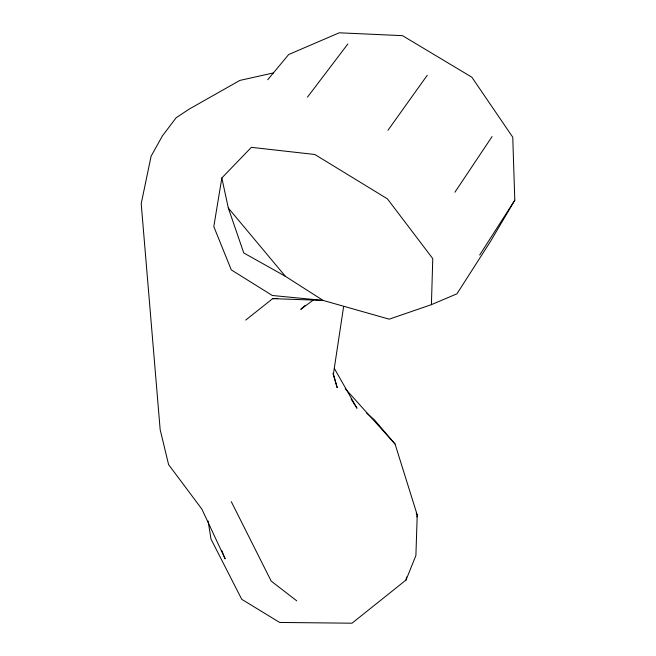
<?xml version="1.0" encoding="UTF-8"?>
<svg xmlns="http://www.w3.org/2000/svg" width="656" height="656" viewBox="0 0 656 656"><rect width="100%" height="100%" fill="white"/><g stroke="black" fill="none" stroke-linecap="round" stroke-linejoin="round"><path stroke-width="0.98" d="M431.41 304.655L432.771 258.62L387.417 198.85L314.831 154.488L251.371 147.338L221.835 177.973L213.799 226.591L231.289 269.887L272.314 295.487L323.08 300.415L389.221 319.177L431.41 304.655L456.961 293.806L490.778 240.949L514.796 200.219L512.754 137.202L471.844 77.203L402.513 35.662L339.234 32.8L288.665 54.53L267.73 79.761M343.646 306.442L333.412 374.084L337.209 387.729L332.945 373.321M208.1 520.987L210.994 539.068L241.736 599.313L279.653 622.446L351.993 623.2L406.039 580.027L406.556 577.026M416.88 516.928L417.224 514.927L395.06 444.03L374.437 419.897L366.737 413.182M406.039 580.027L415.896 555.534L417.224 514.927L416.166 513.172M479.684 255.02L514.796 200.219M454.903 192.249L492.074 136.579M387.958 130.282L427.245 75.276M307.492 97.121L347.885 43.936M305.278 305.302L300.776 309.353L313.814 299.677M245.738 320.079L272.691 298.636L277.718 298.414M273.478 72.906L239.834 80.426L189.035 109.191L176.12 117.768L162.467 135.808L151.101 156.218L141.204 203.655L160.171 429.713L168.6 464.612L201.884 509.122L225.139 558.855L221.736 550.433M272.691 298.636L323.08 300.415L285.344 276.283L243.77 252.962L228.321 208.026L221.835 177.973M296.758 600.839L271.19 581.101L231.289 501.643M345.245 388.672L395.06 444.03M228.321 208.026L285.344 276.283M351.091 399.037L356.995 408.245L334.412 368.541"/></g></svg>
